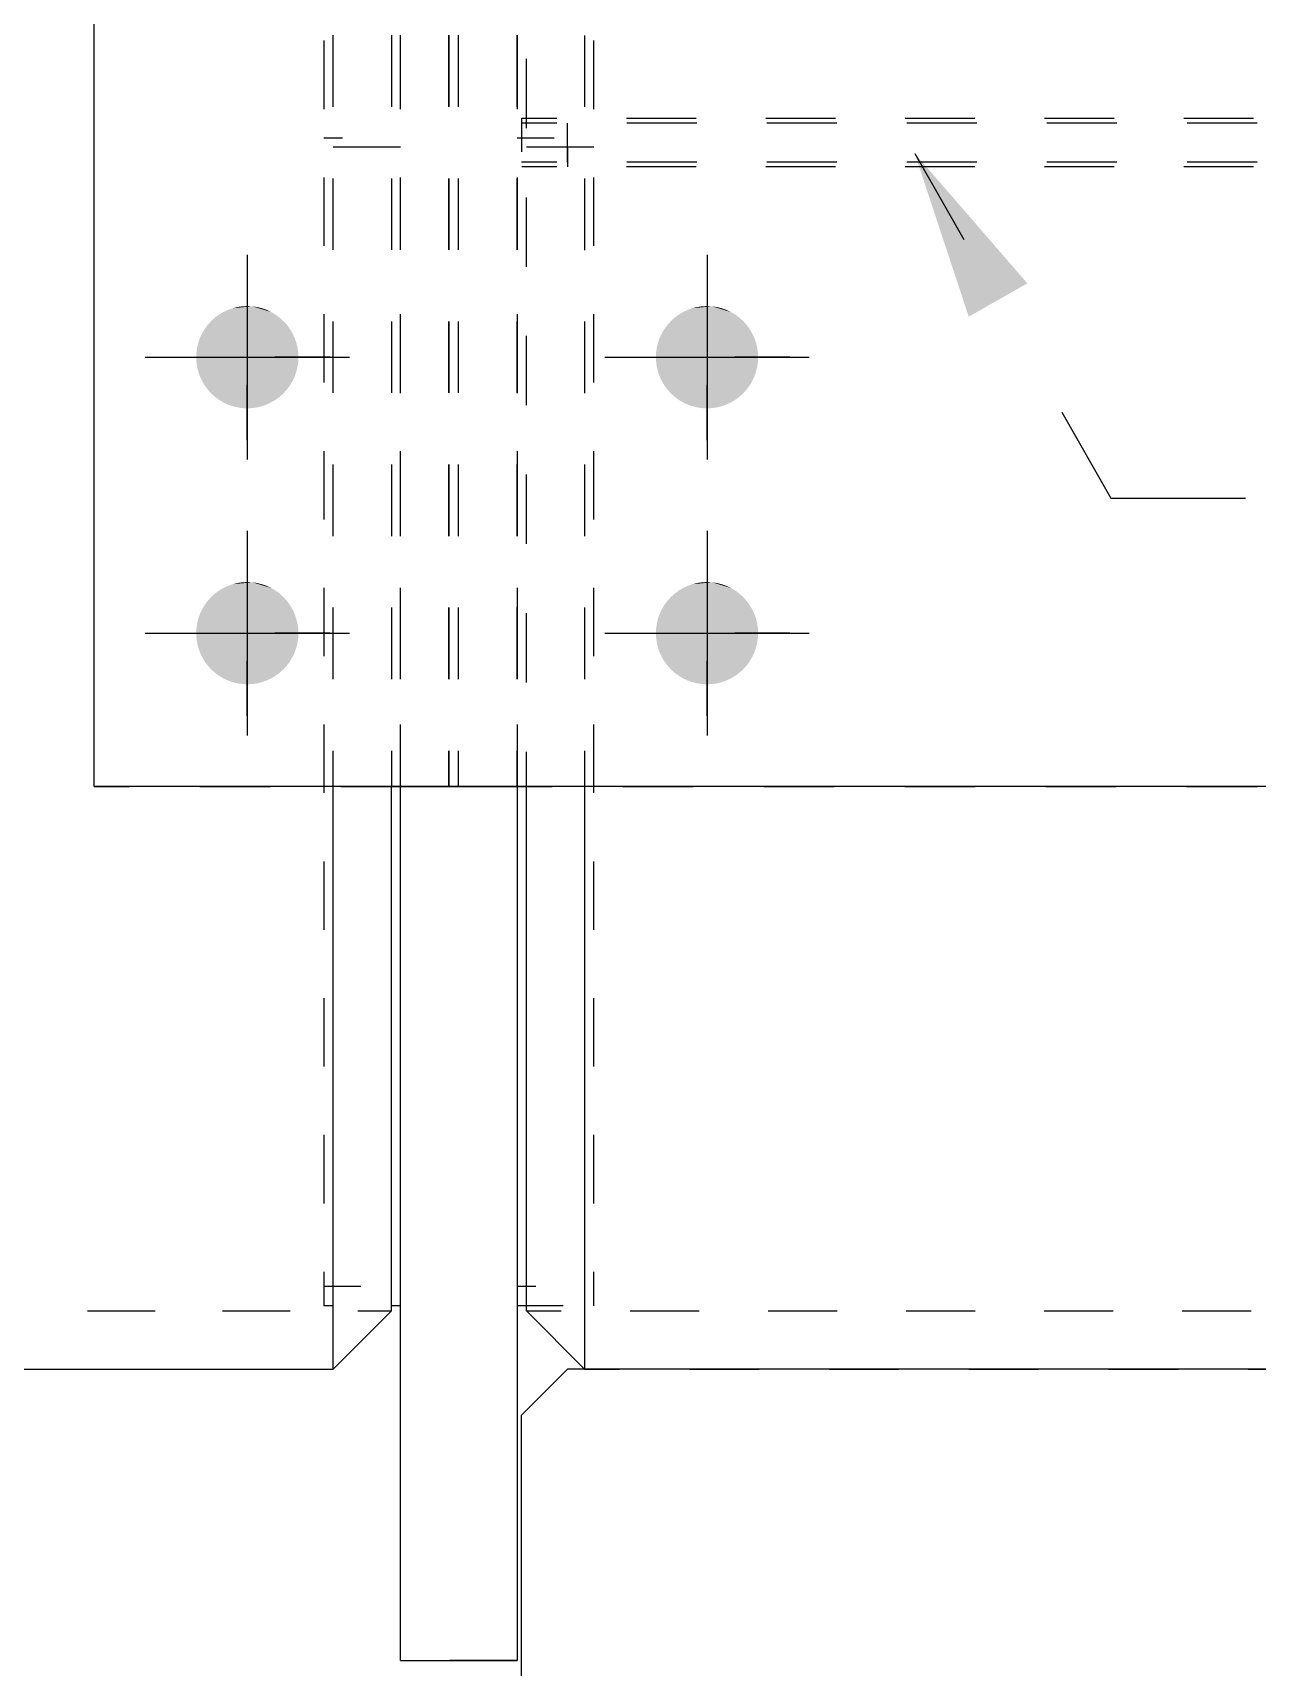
# Model space of a CAD drawing. Header units: millimetres. Extents: x 67 to 383, y 106 to 148.
# Drawn here: x 183.325 to 186.248, y 132.168 to 136.067 of the extents above; entities that cross this region are included whole.
import ezdxf

# ---------------------------------------------------------------- set-up
doc = ezdxf.new("R2010")
doc.units = ezdxf.units.MM
doc.linetypes.add('XKITLINE00', pattern=[0])

msp = doc.modelspace()

# ---------------------------------------------------------------- linework, layer by layer
at = {"color": 2, "linetype": 'XKITLINE00'}
for p, q in [((183.472, 134.269), (183.472, 137.3404)), ((190.1998, 134.269), (183.472, 134.269)), ((184.0427, 132.8795), (184.0427, 134.269)), ((184.1813, 133.0426), (184.1813, 134.269)), ((184.2033, 134.2689), (184.4819, 134.2689)), ((184.2033, 132.1847), (184.2033, 134.2689)), ((184.4819, 134.2689), (184.4819, 132.1847)), ((184.5038, 133.0426), (184.5038, 134.269)), ((184.6424, 134.269), (184.6424, 132.8795)), ((184.0427, 132.8795), (184.1817, 133.0184)), ((184.1817, 133.0184), (184.1813, 133.0426)), ((184.2033, 133.0301), (184.1815, 133.0301)), ((184.5036, 133.0301), (184.4819, 133.0301)), ((184.5034, 133.0184), (184.5038, 133.0426)), ((184.6424, 132.8795), (184.5034, 133.0184)), ((184.5034, 133.0184), (184.5038, 133.0184)), ((179.6693, 132.8795), (184.0427, 132.8795)), ((184.6019, 132.8795), (184.4922, 132.7698)), ((189.0152, 132.8795), (184.6019, 132.8795)), ((184.4922, 131.1401), (184.4922, 132.7698)), ((184.2033, 132.1847), (184.4819, 132.1847))]:
    msp.add_line(p, q, dxfattribs=at)
at = {"linetype": 'XKITLINE00'}
for p, q in [((183.472, 135.89), (183.472, 136.0606)), ((184.0427, 135.89), (184.0427, 136.0607)), ((184.1813, 136.0607), (184.1813, 135.89)), ((184.2033, 135.89), (184.2033, 136.0606)), ((184.3187, 135.89), (184.3187, 136.0607)), ((184.3187, 136.0607), (184.3187, 135.89)), ((184.3419, 135.89), (184.3419, 136.0606)), ((184.4812, 135.89), (184.4812, 136.0606)), ((184.4813, 135.89), (184.4813, 136.0607)), ((184.4813, 136.0607), (184.4813, 135.89)), ((184.4819, 135.89), (184.4819, 136.0606)), ((184.6424, 136.0604), (184.6424, 135.8898)), ((184.0204, 136.0478), (184.0204, 135.8847)), ((184.2033, 135.8847), (184.2033, 136.0478)), ((184.4819, 136.0478), (184.4819, 135.8847)), ((184.6647, 135.8847), (184.6647, 136.0478)), ((184.5038, 135.8393), (184.5038, 136.0046)), ((184.4928, 135.8627), (184.576, 135.8627)), ((184.4928, 135.8361), (184.4928, 135.8627)), ((184.7423, 135.8627), (184.9085, 135.8627)), ((185.0748, 135.8627), (185.2411, 135.8627)), ((185.4074, 135.8627), (185.5737, 135.8627)), ((185.74, 135.8627), (185.9062, 135.8627)), ((186.0725, 135.8627), (186.2388, 135.8627)), ((184.5758, 135.8511), (184.4922, 135.8511)), ((184.4922, 135.8511), (184.4922, 135.783)), ((184.6019, 135.7582), (184.6019, 135.8511)), ((184.91, 135.8511), (184.7429, 135.8511)), ((185.2442, 135.8511), (185.0771, 135.8511)), ((185.5784, 135.8511), (185.4113, 135.8511)), ((185.9127, 135.8511), (185.7455, 135.8511)), ((186.2469, 135.8511), (186.0798, 135.8511)), ((184.0645, 135.8156), (184.0204, 135.8156)), ((184.2033, 135.7936), (184.0424, 135.7936)), ((184.5696, 135.8156), (184.4819, 135.8156)), ((184.6647, 135.7936), (184.5038, 135.7936)), ((184.6025, 135.7466), (184.6025, 135.7913)), ((184.5758, 135.7582), (184.4922, 135.7582)), ((184.576, 135.7466), (184.4928, 135.7466)), ((184.9085, 135.7466), (184.7423, 135.7466)), ((184.91, 135.7582), (184.7429, 135.7582)), ((185.2411, 135.7466), (185.0748, 135.7466)), ((185.2442, 135.7582), (185.0771, 135.7582)), ((185.5737, 135.7466), (185.4074, 135.7466)), ((185.5784, 135.7582), (185.4113, 135.7582)), ((185.4302, 135.7789), (185.5471, 135.5733)), ((185.9062, 135.7466), (185.74, 135.7466)), ((185.9127, 135.7582), (185.7455, 135.7582)), ((186.2388, 135.7466), (186.0725, 135.7466)), ((186.2469, 135.7582), (186.0798, 135.7582)), ((183.472, 135.5487), (183.472, 135.7194)), ((184.0204, 135.7216), (184.0204, 135.5585)), ((184.0427, 135.5488), (184.0427, 135.7194)), ((184.1813, 135.7194), (184.1813, 135.5488)), ((184.2033, 135.5585), (184.2033, 135.7216)), ((184.2033, 135.5487), (184.2033, 135.7193)), ((184.3187, 135.5488), (184.3187, 135.7194)), ((184.3187, 135.7194), (184.3187, 135.5488)), ((184.3419, 135.5487), (184.3419, 135.7194)), ((184.4812, 135.5487), (184.4812, 135.7194)), ((184.4813, 135.5488), (184.4813, 135.7194)), ((184.4813, 135.7194), (184.4813, 135.5488)), ((184.4819, 135.7216), (184.4819, 135.5585)), ((184.4819, 135.5487), (184.4819, 135.7193)), ((184.6424, 135.7191), (184.6424, 135.5485)), ((184.6647, 135.5585), (184.6647, 135.7216)), ((184.5038, 135.5087), (184.5038, 135.674)), ((184.0204, 135.3953), (184.0204, 135.2322)), ((184.2033, 135.2322), (184.2033, 135.3953)), ((184.4819, 135.3953), (184.4819, 135.2322)), ((184.6647, 135.2322), (184.6647, 135.3953)), ((183.472, 135.2075), (183.472, 135.3781)), ((184.0427, 135.2075), (184.0427, 135.3781)), ((184.1813, 135.3781), (184.1813, 135.2075)), ((184.2033, 135.2074), (184.2033, 135.3781)), ((184.3187, 135.2075), (184.3187, 135.3781)), ((184.3187, 135.3781), (184.3187, 135.2075)), ((184.3419, 135.2075), (184.3419, 135.3781)), ((184.4812, 135.2075), (184.4812, 135.3781)), ((184.4813, 135.2075), (184.4813, 135.3781)), ((184.4813, 135.3781), (184.4813, 135.2075)), ((184.4819, 135.2074), (184.4819, 135.3781)), ((184.6424, 135.3779), (184.6424, 135.2073)), ((184.5038, 135.1781), (184.5038, 135.3434)), ((185.7808, 135.1619), (185.8977, 134.9563)), ((184.0204, 135.0691), (184.0204, 134.906)), ((184.2033, 134.906), (184.2033, 135.0691)), ((184.4819, 135.0691), (184.4819, 134.906)), ((184.6647, 134.906), (184.6647, 135.0691)), ((183.472, 134.8662), (183.472, 135.0368)), ((184.0427, 134.8662), (184.0427, 135.0369)), ((184.1813, 135.0369), (184.1813, 134.8662)), ((184.2033, 134.8661), (184.2033, 135.0368)), ((184.3187, 134.8662), (184.3187, 135.0369)), ((184.3187, 135.0369), (184.3187, 134.8662)), ((184.3419, 134.8662), (184.3419, 135.0368)), ((184.4812, 134.8662), (184.4812, 135.0368)), ((184.4813, 134.8662), (184.4813, 135.0369)), ((184.4813, 135.0369), (184.4813, 134.8662)), ((184.4819, 134.8661), (184.4819, 135.0368)), ((184.5038, 134.8475), (184.5038, 135.0128)), ((184.6424, 135.0367), (184.6424, 134.8661)), ((185.8977, 134.9563), (186.2195, 134.9563)), ((184.0204, 134.7429), (184.0204, 134.5797)), ((184.2033, 134.5797), (184.2033, 134.7429)), ((184.4819, 134.7429), (184.4819, 134.5797)), ((184.6647, 134.5797), (184.6647, 134.7429)), ((183.472, 134.5249), (183.472, 134.6956)), ((184.0427, 134.5249), (184.0427, 134.6956)), ((184.1813, 134.6956), (184.1813, 134.5249)), ((184.2033, 134.5249), (184.2033, 134.6955)), ((184.3187, 134.5249), (184.3187, 134.6956)), ((184.3187, 134.6956), (184.3187, 134.5249)), ((184.3419, 134.5249), (184.3419, 134.6956)), ((184.4812, 134.5249), (184.4812, 134.6956)), ((184.4813, 134.5249), (184.4813, 134.6956)), ((184.4813, 134.6956), (184.4813, 134.5249)), ((184.4819, 134.5249), (184.4819, 134.6955)), ((184.6424, 134.6955), (184.6424, 134.5249)), ((184.5038, 134.5169), (184.5038, 134.6822)), ((184.0204, 134.4166), (184.0204, 134.2535)), ((184.2033, 134.2535), (184.2033, 134.4166)), ((184.4819, 134.4166), (184.4819, 134.2535)), ((184.6647, 134.2535), (184.6647, 134.4166)), ((183.472, 134.269), (183.472, 134.3543)), ((184.0427, 134.269), (184.0427, 134.3543)), ((184.1813, 134.3543), (184.1813, 134.269)), ((184.2033, 134.2689), (184.2033, 134.3542)), ((184.3187, 134.269), (184.3187, 134.3543)), ((184.3187, 134.3543), (184.3187, 134.269)), ((184.3419, 134.269), (184.3419, 134.3543)), ((184.4812, 134.269), (184.4812, 134.3543)), ((184.4813, 134.269), (184.4813, 134.3543)), ((184.4813, 134.3543), (184.4813, 134.269)), ((184.4819, 134.2689), (184.4819, 134.3542)), ((184.5038, 134.269), (184.5038, 134.3516)), ((184.6424, 134.3543), (184.6424, 134.269)), ((183.472, 134.269), (183.5561, 134.269)), ((183.7243, 134.269), (183.8925, 134.269)), ((184.0606, 134.269), (184.2288, 134.269)), ((184.2464, 134.2689), (184.4073, 134.2689)), ((184.4813, 134.269), (184.3204, 134.269)), ((184.4812, 134.269), (184.3419, 134.269)), ((184.3419, 134.269), (184.3419, 134.269)), ((184.3419, 134.269), (184.3635, 134.269)), ((184.397, 134.269), (184.5652, 134.269)), ((184.7334, 134.269), (184.9016, 134.269)), ((185.0698, 134.269), (185.238, 134.269)), ((185.4062, 134.269), (185.5744, 134.269)), ((185.7426, 134.269), (185.9108, 134.269)), ((186.079, 134.269), (186.2472, 134.269)), ((184.0204, 134.0904), (184.0204, 133.9273)), ((184.2033, 133.9273), (184.2033, 134.0904)), ((184.4819, 134.0904), (184.4819, 133.9273)), ((184.6647, 133.9273), (184.6647, 134.0904)), ((184.0204, 133.7641), (184.0204, 133.601)), ((184.2033, 133.601), (184.2033, 133.7641)), ((184.4819, 133.7641), (184.4819, 133.601)), ((184.6647, 133.601), (184.6647, 133.7641)), ((184.0204, 133.4379), (184.0204, 133.2748)), ((184.2033, 133.2748), (184.2033, 133.4379)), ((184.4819, 133.4379), (184.4819, 133.2748)), ((184.6647, 133.2748), (184.6647, 133.4379)), ((184.0204, 133.1117), (184.0204, 133.0301)), ((184.2033, 133.0301), (184.2033, 133.1117)), ((184.4819, 133.1117), (184.4819, 133.0301)), ((184.6647, 133.0301), (184.6647, 133.1117)), ((184.1084, 133.0765), (184.0204, 133.0765)), ((184.5257, 133.0765), (184.4819, 133.0765)), ((183.4565, 133.0184), (183.6176, 133.0184)), ((183.7788, 133.0184), (183.9399, 133.0184)), ((184.0426, 133.0301), (184.0204, 133.0301)), ((184.1011, 133.0184), (184.1817, 133.0184)), ((184.5916, 133.0301), (184.5036, 133.0301)), ((184.5038, 133.0184), (184.5862, 133.0184)), ((184.7508, 133.0184), (184.9155, 133.0184)), ((185.0802, 133.0184), (185.2449, 133.0184)), ((185.4096, 133.0184), (185.5743, 133.0184)), ((185.7389, 133.0184), (185.9036, 133.0184)), ((186.0683, 133.0184), (186.233, 133.0184)), ((184.6424, 132.8795), (184.7257, 132.8795)), ((184.8924, 132.8795), (185.0591, 132.8795)), ((185.2258, 132.8795), (185.3924, 132.8795)), ((185.5591, 132.8795), (185.7258, 132.8795)), ((185.8925, 132.8795), (186.0592, 132.8795)), ((186.2258, 132.8795), (186.3925, 132.8795)), ((184.4819, 132.1847), (184.321, 132.1847))]:
    msp.add_line(p, q, dxfattribs=at)
at = {"color": 3, "linetype": 'XKITLINE00'}
for p, q in [((183.8376, 135.5367), (183.8376, 135.0489)), ((184.9345, 135.5367), (184.9345, 135.0489)), ((183.8376, 135.4902), (183.8376, 135.3587)), ((184.9345, 135.4902), (184.9345, 135.3587)), ((183.5937, 135.2928), (184.0815, 135.2928)), ((183.6402, 135.2928), (183.7717, 135.2928)), ((184.0351, 135.2928), (183.9036, 135.2928)), ((184.6907, 135.2928), (185.1784, 135.2928)), ((184.7371, 135.2928), (184.8686, 135.2928)), ((185.132, 135.2928), (185.0005, 135.2928)), ((183.8376, 135.0953), (183.8376, 135.2268)), ((184.9345, 135.0953), (184.9345, 135.2268)), ((183.8376, 134.8785), (183.8376, 134.3908)), ((184.9345, 134.8785), (184.9345, 134.3908)), ((183.8376, 134.8321), (183.8376, 134.7006)), ((184.9345, 134.8321), (184.9345, 134.7006)), ((183.5937, 134.6346), (184.0815, 134.6346)), ((183.6402, 134.6346), (183.7717, 134.6346)), ((184.0351, 134.6346), (183.9036, 134.6346)), ((184.6907, 134.6346), (185.1784, 134.6346)), ((184.7371, 134.6346), (184.8686, 134.6346)), ((185.132, 134.6346), (185.0005, 134.6346)), ((183.8376, 134.4372), (183.8376, 134.5687)), ((184.9345, 134.4372), (184.9345, 134.5687))]:
    msp.add_line(p, q, dxfattribs=at)
at = {"linetype": 'Continuous'}
msp.add_solid([(185.4302, 135.7789), (185.6989, 135.469), (185.4302, 135.7789), (185.559, 135.3895)], dxfattribs=at)
at = {"color": 3, "linetype": 'Continuous'}
for points in [[(183.8496, 135.4142), (183.7163, 135.3048), (183.7157, 135.2928)], [(183.8496, 135.4142), (183.7157, 135.2928), (183.7163, 135.2808)], [(183.8496, 135.4142), (183.718, 135.3166), (183.7163, 135.3048)], [(183.8496, 135.4142), (183.7163, 135.2808), (183.718, 135.269)], [(183.8496, 135.4142), (183.7209, 135.3282), (183.718, 135.3166)], [(183.8496, 135.4142), (183.718, 135.269), (183.7209, 135.2574)], [(183.8496, 135.4142), (183.7249, 135.3395), (183.7209, 135.3282)], [(183.8496, 135.4142), (183.7209, 135.2574), (183.7249, 135.2461)], [(183.8496, 135.4142), (183.7301, 135.3503), (183.7249, 135.3395)], [(183.8496, 135.4142), (183.7249, 135.2461), (183.7301, 135.2353)], [(183.8496, 135.4142), (183.7362, 135.3605), (183.7301, 135.3503)], [(183.8496, 135.4142), (183.7301, 135.2353), (183.7362, 135.2251)], [(183.8496, 135.4142), (183.7433, 135.3702), (183.7362, 135.3605)], [(183.8496, 135.4142), (183.7362, 135.2251), (183.7433, 135.2154)], [(183.8496, 135.4142), (183.7514, 135.379), (183.7433, 135.3702)], [(183.8496, 135.4142), (183.7433, 135.2154), (183.7514, 135.2066)], [(183.8496, 135.4142), (183.7602, 135.3871), (183.7514, 135.379)], [(183.8496, 135.4142), (183.7514, 135.2066), (183.7602, 135.1985)], [(183.8496, 135.4142), (183.7699, 135.3942), (183.7602, 135.3871)], [(183.8496, 135.4142), (183.7602, 135.1985), (183.7699, 135.1914)], [(183.8496, 135.4142), (183.7801, 135.4003), (183.7699, 135.3942)], [(183.8496, 135.4142), (183.7699, 135.1914), (183.7801, 135.1853)], [(183.8496, 135.4142), (183.7909, 135.4055), (183.7801, 135.4003)], [(183.8496, 135.4142), (183.7801, 135.1853), (183.7909, 135.1801)], [(183.8496, 135.4142), (183.8022, 135.4095), (183.7909, 135.4055)], [(183.8496, 135.4142), (183.7909, 135.1801), (183.8022, 135.1761)], [(183.8496, 135.4142), (183.8138, 135.4124), (183.8022, 135.4095)], [(183.8496, 135.4142), (183.8022, 135.1761), (183.8138, 135.1732)], [(183.8496, 135.4142), (183.8257, 135.4142), (183.8138, 135.4124)], [(183.8496, 135.4142), (183.8138, 135.1732), (183.8257, 135.1714)], [(183.8496, 135.4142), (183.8376, 135.4147), (183.8257, 135.4142)], [(183.8496, 135.4142), (183.8257, 135.1714), (183.8376, 135.1709)], [(183.8496, 135.4142), (183.8376, 135.1709), (183.8496, 135.1714)], [(183.8496, 135.4142), (183.8496, 135.1714), (183.8614, 135.1732)], [(183.8496, 135.4142), (183.8614, 135.1732), (183.873, 135.1761)], [(183.8496, 135.4142), (183.873, 135.1761), (183.8843, 135.1801)], [(183.8496, 135.4142), (183.8843, 135.1801), (183.8951, 135.1853)], [(183.8496, 135.4142), (183.8951, 135.1853), (183.9054, 135.1914)], [(183.8496, 135.4142), (183.9054, 135.1914), (183.915, 135.1985)], [(183.8496, 135.4142), (183.915, 135.1985), (183.9238, 135.2066)], [(183.8496, 135.4142), (183.9238, 135.2066), (183.9319, 135.2154)], [(183.8496, 135.4142), (183.9319, 135.2154), (183.939, 135.2251)], [(183.8496, 135.4142), (183.939, 135.2251), (183.9451, 135.2353)], [(183.8496, 135.4142), (183.9451, 135.2353), (183.9503, 135.2461)], [(183.8496, 135.4142), (183.9503, 135.2461), (183.9543, 135.2574)], [(183.8496, 135.4142), (183.9543, 135.2574), (183.9572, 135.269)], [(183.8496, 135.4142), (183.9572, 135.269), (183.959, 135.2808)], [(183.8496, 135.4142), (183.959, 135.2808), (183.9595, 135.2928)], [(183.8496, 135.4142), (183.9595, 135.2928), (183.959, 135.3048)], [(183.8496, 135.4142), (183.959, 135.3048), (183.9572, 135.3166)], [(183.8496, 135.4142), (183.9572, 135.3166), (183.9543, 135.3282)], [(183.8496, 135.4142), (183.9543, 135.3282), (183.9503, 135.3395)], [(183.8496, 135.4142), (183.9503, 135.3395), (183.9451, 135.3503)], [(183.8496, 135.4142), (183.9451, 135.3503), (183.939, 135.3605)], [(183.8496, 135.4142), (183.939, 135.3605), (183.9319, 135.3702)], [(183.8496, 135.4142), (183.9319, 135.3702), (183.9238, 135.379)], [(183.8496, 135.4142), (183.9238, 135.379), (183.915, 135.3871)], [(183.8496, 135.4142), (183.915, 135.3871), (183.9054, 135.3942)], [(183.8496, 135.4142), (183.9054, 135.3942), (183.8951, 135.4003)], [(183.8496, 135.4142), (183.8951, 135.4003), (183.8843, 135.4055)], [(183.8496, 135.4142), (183.8843, 135.4055), (183.873, 135.4095)], [(183.8496, 135.4142), (183.873, 135.4095), (183.8614, 135.4124)], [(184.9465, 135.4142), (184.8132, 135.3048), (184.8126, 135.2928)], [(184.9465, 135.4142), (184.8126, 135.2928), (184.8132, 135.2808)], [(184.9465, 135.4142), (184.8149, 135.3166), (184.8132, 135.3048)], [(184.9465, 135.4142), (184.8132, 135.2808), (184.8149, 135.269)], [(184.9465, 135.4142), (184.8178, 135.3282), (184.8149, 135.3166)], [(184.9465, 135.4142), (184.8149, 135.269), (184.8178, 135.2574)], [(184.9465, 135.4142), (184.8219, 135.3395), (184.8178, 135.3282)], [(184.9465, 135.4142), (184.8178, 135.2574), (184.8219, 135.2461)], [(184.9465, 135.4142), (184.827, 135.3503), (184.8219, 135.3395)], [(184.9465, 135.4142), (184.8219, 135.2461), (184.827, 135.2353)], [(184.9465, 135.4142), (184.8331, 135.3605), (184.827, 135.3503)], [(184.9465, 135.4142), (184.827, 135.2353), (184.8331, 135.2251)], [(184.9465, 135.4142), (184.8403, 135.3702), (184.8331, 135.3605)], [(184.9465, 135.4142), (184.8331, 135.2251), (184.8403, 135.2154)], [(184.9465, 135.4142), (184.8483, 135.379), (184.8403, 135.3702)], [(184.9465, 135.4142), (184.8403, 135.2154), (184.8483, 135.2066)], [(184.9465, 135.4142), (184.8572, 135.3871), (184.8483, 135.379)], [(184.9465, 135.4142), (184.8483, 135.2066), (184.8572, 135.1985)], [(184.9465, 135.4142), (184.8668, 135.3942), (184.8572, 135.3871)], [(184.9465, 135.4142), (184.8572, 135.1985), (184.8668, 135.1914)], [(184.9465, 135.4142), (184.8771, 135.4003), (184.8668, 135.3942)], [(184.9465, 135.4142), (184.8668, 135.1914), (184.8771, 135.1853)], [(184.9465, 135.4142), (184.8879, 135.4055), (184.8771, 135.4003)], [(184.9465, 135.4142), (184.8771, 135.1853), (184.8879, 135.1801)], [(184.9465, 135.4142), (184.8991, 135.4095), (184.8879, 135.4055)], [(184.9465, 135.4142), (184.8879, 135.1801), (184.8991, 135.1761)], [(184.9465, 135.4142), (184.9108, 135.4124), (184.8991, 135.4095)], [(184.9465, 135.4142), (184.8991, 135.1761), (184.9108, 135.1732)], [(184.9465, 135.4142), (184.9226, 135.4142), (184.9108, 135.4124)], [(184.9465, 135.4142), (184.9108, 135.1732), (184.9226, 135.1714)], [(184.9465, 135.4142), (184.9345, 135.4147), (184.9226, 135.4142)], [(184.9465, 135.4142), (184.9226, 135.1714), (184.9345, 135.1709)], [(184.9465, 135.4142), (184.9345, 135.1709), (184.9465, 135.1714)], [(184.9465, 135.4142), (184.9465, 135.1714), (184.9583, 135.1732)], [(184.9465, 135.4142), (184.9583, 135.1732), (184.9699, 135.1761)], [(184.9465, 135.4142), (184.9699, 135.1761), (184.9812, 135.1801)], [(184.9465, 135.4142), (184.9812, 135.1801), (184.992, 135.1853)], [(184.9465, 135.4142), (184.992, 135.1853), (185.0023, 135.1914)], [(184.9465, 135.4142), (185.0023, 135.1914), (185.0119, 135.1985)], [(184.9465, 135.4142), (185.0119, 135.1985), (185.0208, 135.2066)], [(184.9465, 135.4142), (185.0208, 135.2066), (185.0288, 135.2154)], [(184.9465, 135.4142), (185.0288, 135.2154), (185.0359, 135.2251)], [(184.9465, 135.4142), (185.0359, 135.2251), (185.0421, 135.2353)], [(184.9465, 135.4142), (185.0421, 135.2353), (185.0472, 135.2461)], [(184.9465, 135.4142), (185.0472, 135.2461), (185.0512, 135.2574)], [(184.9465, 135.4142), (185.0512, 135.2574), (185.0541, 135.269)], [(184.9465, 135.4142), (185.0541, 135.269), (185.0559, 135.2808)], [(184.9465, 135.4142), (185.0559, 135.2808), (185.0565, 135.2928)], [(184.9465, 135.4142), (185.0565, 135.2928), (185.0559, 135.3048)], [(184.9465, 135.4142), (185.0559, 135.3048), (185.0541, 135.3166)], [(184.9465, 135.4142), (185.0541, 135.3166), (185.0512, 135.3282)], [(184.9465, 135.4142), (185.0512, 135.3282), (185.0472, 135.3395)], [(184.9465, 135.4142), (185.0472, 135.3395), (185.0421, 135.3503)], [(184.9465, 135.4142), (185.0421, 135.3503), (185.0359, 135.3605)], [(184.9465, 135.4142), (185.0359, 135.3605), (185.0288, 135.3702)], [(184.9465, 135.4142), (185.0288, 135.3702), (185.0208, 135.379)], [(184.9465, 135.4142), (185.0208, 135.379), (185.0119, 135.3871)], [(184.9465, 135.4142), (185.0119, 135.3871), (185.0023, 135.3942)], [(184.9465, 135.4142), (185.0023, 135.3942), (184.992, 135.4003)], [(184.9465, 135.4142), (184.992, 135.4003), (184.9812, 135.4055)], [(184.9465, 135.4142), (184.9812, 135.4055), (184.9699, 135.4095)], [(184.9465, 135.4142), (184.9699, 135.4095), (184.9583, 135.4124)], [(183.8496, 134.756), (183.7163, 134.6466), (183.7157, 134.6346)], [(183.8496, 134.756), (183.7157, 134.6346), (183.7163, 134.6227)], [(183.8496, 134.756), (183.718, 134.6584), (183.7163, 134.6466)], [(183.8496, 134.756), (183.7163, 134.6227), (183.718, 134.6109)], [(183.8496, 134.756), (183.7209, 134.67), (183.718, 134.6584)], [(183.8496, 134.756), (183.718, 134.6109), (183.7209, 134.5992)], [(183.8496, 134.756), (183.7249, 134.6813), (183.7209, 134.67)], [(183.8496, 134.756), (183.7209, 134.5992), (183.7249, 134.588)], [(183.8496, 134.756), (183.7301, 134.6921), (183.7249, 134.6813)], [(183.8496, 134.756), (183.7249, 134.588), (183.7301, 134.5772)], [(183.8496, 134.756), (183.7362, 134.7024), (183.7301, 134.6921)], [(183.8496, 134.756), (183.7301, 134.5772), (183.7362, 134.5669)], [(183.8496, 134.756), (183.7433, 134.712), (183.7362, 134.7024)], [(183.8496, 134.756), (183.7362, 134.5669), (183.7433, 134.5573)], [(183.8496, 134.756), (183.7514, 134.7209), (183.7433, 134.712)], [(183.8496, 134.756), (183.7433, 134.5573), (183.7514, 134.5484)], [(183.8496, 134.756), (183.7602, 134.7289), (183.7514, 134.7209)], [(183.8496, 134.756), (183.7514, 134.5484), (183.7602, 134.5404)], [(183.8496, 134.756), (183.7699, 134.736), (183.7602, 134.7289)], [(183.8496, 134.756), (183.7602, 134.5404), (183.7699, 134.5333)], [(183.8496, 134.756), (183.7801, 134.7422), (183.7699, 134.736)], [(183.8496, 134.756), (183.7699, 134.5333), (183.7801, 134.5271)], [(183.8496, 134.756), (183.7909, 134.7473), (183.7801, 134.7422)], [(183.8496, 134.756), (183.7801, 134.5271), (183.7909, 134.522)], [(183.8496, 134.756), (183.8022, 134.7513), (183.7909, 134.7473)], [(183.8496, 134.756), (183.7909, 134.522), (183.8022, 134.5179)], [(183.8496, 134.756), (183.8138, 134.7542), (183.8022, 134.7513)], [(183.8496, 134.756), (183.8022, 134.5179), (183.8138, 134.515)], [(183.8496, 134.756), (183.8257, 134.756), (183.8138, 134.7542)], [(183.8496, 134.756), (183.8138, 134.515), (183.8257, 134.5133)], [(183.8496, 134.756), (183.8376, 134.7566), (183.8257, 134.756)], [(183.8496, 134.756), (183.8257, 134.5133), (183.8376, 134.5127)], [(183.8496, 134.756), (183.8376, 134.5127), (183.8496, 134.5133)], [(183.8496, 134.756), (183.8496, 134.5133), (183.8614, 134.515)], [(183.8496, 134.756), (183.8614, 134.515), (183.873, 134.5179)], [(183.8496, 134.756), (183.873, 134.5179), (183.8843, 134.522)], [(183.8496, 134.756), (183.8843, 134.522), (183.8951, 134.5271)], [(183.8496, 134.756), (183.8951, 134.5271), (183.9054, 134.5333)], [(183.8496, 134.756), (183.9054, 134.5333), (183.915, 134.5404)], [(183.8496, 134.756), (183.915, 134.5404), (183.9238, 134.5484)], [(183.8496, 134.756), (183.9238, 134.5484), (183.9319, 134.5573)], [(183.8496, 134.756), (183.9319, 134.5573), (183.939, 134.5669)], [(183.8496, 134.756), (183.939, 134.5669), (183.9451, 134.5772)], [(183.8496, 134.756), (183.9451, 134.5772), (183.9503, 134.588)], [(183.8496, 134.756), (183.9503, 134.588), (183.9543, 134.5992)], [(183.8496, 134.756), (183.9543, 134.5992), (183.9572, 134.6109)], [(183.8496, 134.756), (183.9572, 134.6109), (183.959, 134.6227)], [(183.8496, 134.756), (183.959, 134.6227), (183.9595, 134.6346)], [(183.8496, 134.756), (183.9595, 134.6346), (183.959, 134.6466)], [(183.8496, 134.756), (183.959, 134.6466), (183.9572, 134.6584)], [(183.8496, 134.756), (183.9572, 134.6584), (183.9543, 134.67)], [(183.8496, 134.756), (183.9543, 134.67), (183.9503, 134.6813)], [(183.8496, 134.756), (183.9503, 134.6813), (183.9451, 134.6921)], [(183.8496, 134.756), (183.9451, 134.6921), (183.939, 134.7024)], [(183.8496, 134.756), (183.939, 134.7024), (183.9319, 134.712)], [(183.8496, 134.756), (183.9319, 134.712), (183.9238, 134.7209)], [(183.8496, 134.756), (183.9238, 134.7209), (183.915, 134.7289)], [(183.8496, 134.756), (183.915, 134.7289), (183.9054, 134.736)], [(183.8496, 134.756), (183.9054, 134.736), (183.8951, 134.7422)], [(183.8496, 134.756), (183.8951, 134.7422), (183.8843, 134.7473)], [(183.8496, 134.756), (183.8843, 134.7473), (183.873, 134.7513)], [(183.8496, 134.756), (183.873, 134.7513), (183.8614, 134.7542)], [(184.9465, 134.756), (184.8132, 134.6466), (184.8126, 134.6346)], [(184.9465, 134.756), (184.8126, 134.6346), (184.8132, 134.6227)], [(184.9465, 134.756), (184.8149, 134.6584), (184.8132, 134.6466)], [(184.9465, 134.756), (184.8132, 134.6227), (184.8149, 134.6109)], [(184.9465, 134.756), (184.8178, 134.67), (184.8149, 134.6584)], [(184.9465, 134.756), (184.8149, 134.6109), (184.8178, 134.5992)], [(184.9465, 134.756), (184.8219, 134.6813), (184.8178, 134.67)], [(184.9465, 134.756), (184.8178, 134.5992), (184.8219, 134.588)], [(184.9465, 134.756), (184.827, 134.6921), (184.8219, 134.6813)], [(184.9465, 134.756), (184.8219, 134.588), (184.827, 134.5772)], [(184.9465, 134.756), (184.8331, 134.7024), (184.827, 134.6921)], [(184.9465, 134.756), (184.827, 134.5772), (184.8331, 134.5669)], [(184.9465, 134.756), (184.8403, 134.712), (184.8331, 134.7024)], [(184.9465, 134.756), (184.8331, 134.5669), (184.8403, 134.5573)], [(184.9465, 134.756), (184.8483, 134.7209), (184.8403, 134.712)], [(184.9465, 134.756), (184.8403, 134.5573), (184.8483, 134.5484)], [(184.9465, 134.756), (184.8572, 134.7289), (184.8483, 134.7209)], [(184.9465, 134.756), (184.8483, 134.5484), (184.8572, 134.5404)], [(184.9465, 134.756), (184.8668, 134.736), (184.8572, 134.7289)], [(184.9465, 134.756), (184.8572, 134.5404), (184.8668, 134.5333)], [(184.9465, 134.756), (184.8771, 134.7422), (184.8668, 134.736)], [(184.9465, 134.756), (184.8668, 134.5333), (184.8771, 134.5271)], [(184.9465, 134.756), (184.8879, 134.7473), (184.8771, 134.7422)], [(184.9465, 134.756), (184.8771, 134.5271), (184.8879, 134.522)], [(184.9465, 134.756), (184.8991, 134.7513), (184.8879, 134.7473)], [(184.9465, 134.756), (184.8879, 134.522), (184.8991, 134.5179)], [(184.9465, 134.756), (184.9108, 134.7542), (184.8991, 134.7513)], [(184.9465, 134.756), (184.8991, 134.5179), (184.9108, 134.515)], [(184.9465, 134.756), (184.9226, 134.756), (184.9108, 134.7542)], [(184.9465, 134.756), (184.9108, 134.515), (184.9226, 134.5133)], [(184.9465, 134.756), (184.9345, 134.7566), (184.9226, 134.756)], [(184.9465, 134.756), (184.9226, 134.5133), (184.9345, 134.5127)], [(184.9465, 134.756), (184.9345, 134.5127), (184.9465, 134.5133)], [(184.9465, 134.756), (184.9465, 134.5133), (184.9583, 134.515)], [(184.9465, 134.756), (184.9583, 134.515), (184.9699, 134.5179)], [(184.9465, 134.756), (184.9699, 134.5179), (184.9812, 134.522)], [(184.9465, 134.756), (184.9812, 134.522), (184.992, 134.5271)], [(184.9465, 134.756), (184.992, 134.5271), (185.0023, 134.5333)], [(184.9465, 134.756), (185.0023, 134.5333), (185.0119, 134.5404)], [(184.9465, 134.756), (185.0119, 134.5404), (185.0208, 134.5484)], [(184.9465, 134.756), (185.0208, 134.5484), (185.0288, 134.5573)], [(184.9465, 134.756), (185.0288, 134.5573), (185.0359, 134.5669)], [(184.9465, 134.756), (185.0359, 134.5669), (185.0421, 134.5772)], [(184.9465, 134.756), (185.0421, 134.5772), (185.0472, 134.588)], [(184.9465, 134.756), (185.0472, 134.588), (185.0512, 134.5992)], [(184.9465, 134.756), (185.0512, 134.5992), (185.0541, 134.6109)], [(184.9465, 134.756), (185.0541, 134.6109), (185.0559, 134.6227)], [(184.9465, 134.756), (185.0559, 134.6227), (185.0565, 134.6346)], [(184.9465, 134.756), (185.0565, 134.6346), (185.0559, 134.6466)], [(184.9465, 134.756), (185.0559, 134.6466), (185.0541, 134.6584)], [(184.9465, 134.756), (185.0541, 134.6584), (185.0512, 134.67)], [(184.9465, 134.756), (185.0512, 134.67), (185.0472, 134.6813)], [(184.9465, 134.756), (185.0472, 134.6813), (185.0421, 134.6921)], [(184.9465, 134.756), (185.0421, 134.6921), (185.0359, 134.7024)], [(184.9465, 134.756), (185.0359, 134.7024), (185.0288, 134.712)], [(184.9465, 134.756), (185.0288, 134.712), (185.0208, 134.7209)], [(184.9465, 134.756), (185.0208, 134.7209), (185.0119, 134.7289)], [(184.9465, 134.756), (185.0119, 134.7289), (185.0023, 134.736)], [(184.9465, 134.756), (185.0023, 134.736), (184.992, 134.7422)], [(184.9465, 134.756), (184.992, 134.7422), (184.9812, 134.7473)], [(184.9465, 134.756), (184.9812, 134.7473), (184.9699, 134.7513)], [(184.9465, 134.756), (184.9699, 134.7513), (184.9583, 134.7542)]]:
    msp.add_solid(points, dxfattribs=at)

doc.saveas('drawing.dxf')
